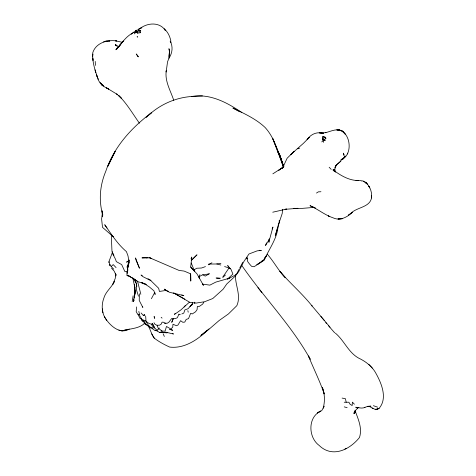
<?xml version="1.0" encoding="UTF-8"?>
<svg xmlns="http://www.w3.org/2000/svg" width="476" height="476" viewBox="0 0 476 476"><rect width="100%" height="100%" fill="white"/><g stroke="black" fill="none" stroke-linecap="round" stroke-linejoin="round"><path stroke-width="0.71" d="M145.662 315.969L146.007 321.264L148.696 323.258L150.428 323.924L152.1 323.989L152.689 323.442M139.403 293.793L139.23 300.421L142.842 307.472L142.675 306.758M192.363 302.676L192.197 304.753L189.87 306.496M235.495 274.646C234.888 285.065 241.475 295.269 236.828 305.681L228.456 313.922L219.109 320.538L209.559 328.785L200.854 335.509L207.357 330.136M134.381 298.137L134.464 296.685M134.547 295.233L134.958 287.974L134.286 284.69L135.13 291.717L134.714 295.287M129.151 260.11L129.032 262.115L128.014 255.933L126.438 251.637C117.596 244.129 111.283 234.174 104.714 224.731L106.969 228.004M136.57 306.919L136.201 311.685L137.635 314.172L138.73 314.856L139.789 314.517M278.406 223.821L278.27 225.19L282.191 213.545L282.637 209.38M269.303 238.91L268.952 242.29L269.017 239.541M140.247 32.737L140.712 30.589L138.641 29.869L136.505 32.439L137.647 33.136L140.247 32.737L138.641 29.869L137.647 33.136M278.079 225.707C277.514 238.399 268.946 248.805 264.21 260.247L257.004 264.656M134.702 295.221L134.94 293.026M191.233 262.984L194.66 271.445L190.68 267.048L191.774 257.004L191.031 258.843M111.592 268.274L114.204 271.147L115.954 275.068L115.733 274.093L115.24 278.424L112.901 284.231L114.52 281.132C111.8 287.445 105.428 291.681 103.744 298.488C101.531 304.348 101.68 311.131 104.458 316.79C109.075 324.834 119.577 335.068 129.27 329.047M134.589 295.239L134.946 292.312M194.678 303.504L194.845 302.171M132.179 301.623L133.107 295.769M322.395 139.795L322.996 136.303L325.632 137.35L325.87 138.367L323.216 140.23L322.395 139.795L323.043 138.272M127.806 268.946L127.038 273.242L127.723 267.708L129.044 262.288L128.056 267.512M354.668 411.669L354.418 413.001L354.995 410.901M128.859 260.342L127.437 267.738L127.836 270.66M199.248 278.276L199.634 276.377L203.234 274.444M335.479 166.582L335.003 168.26L335.663 166.059M127.788 268.809L126.836 275.455L130.811 277.044L127.842 275.229L136.523 280.804L132.756 278.067L137.237 281.459L145.692 284.095M334.997 168.04L336.038 165.41L336.835 164.535L335.199 167.052L336.08 165.368L336.455 164.994L335.282 166.701L336.08 165.368L341.155 160.799M277.597 227.314L275.277 235.876L279.228 222.661L279.222 220.436M323.162 408.176C325.108 401.375 324.787 393.866 322.317 387.232L324.251 393.95C319.818 381.008 313.601 368.632 308.448 355.947L310.251 359.243C291.443 325.263 263.787 297.482 241.903 265.614M128.817 262.062L127.437 267.738L126.866 266.828M178.994 314.065L177.334 317.736L175.471 318.563L171.687 318.498L168.819 322.282L167.332 323.18C164.904 324.251 161.846 319.592 161.418 323.924L159.603 325.197L156.83 325.257L154.884 324.18L154.01 322.728M133.952 299.469L133.304 301.457L134.089 300.213M354.703 411.597L353.977 413.692L354.816 411.484L354.037 412.96L355.643 410.282L358.244 407.48M122.314 42.304L115.37 40.799L116.614 40.948C107.397 39.52 96.122 42.81 92.844 52.414C91.957 61.577 95.117 70.65 98.121 79.177L97.919 78.707C99.466 83.859 104.083 87.025 108.748 89.119L106.368 87.763L117.179 94.337L116.668 93.956L121.558 98.437L118.536 95.349C126.878 103.536 132.709 113.764 139.438 123.224M165.898 323.406L164.428 323.62M266.572 242.82L265.519 245.473L269.832 238.476L272.95 227.046L272.141 228.998M173.127 318.997L171.741 322.353L173.425 318.313M112.687 251.715L108.659 262.353L109.337 261.812L109.706 264.394M199.938 274.688L198.48 277.187M133.857 300.225L133.304 301.457L135.13 291.717L135.041 289.848M134.643 33.885L135.511 32.106L137.159 31.475L136.505 32.439M239 269.452L236.28 274.61L227.242 279.311L232.901 274.075L231.098 269.571L227.605 265.59L228.67 266.512M239.678 268.161L242.736 262.359M151.392 298.72L154.765 292.401L155.152 294.418L153.897 290.776L149.416 286.986L144.305 283.625L141.574 282.452M321.55 410.955L324.323 406.165M175.174 313.267L174.442 314.463L181.005 309.822L189.299 302.272M203.859 302.272L202.645 304.11L199.42 306.377L197.356 306.461L197.082 309.638L195.535 311.81L192.262 313.952L190.638 313.315L188.532 318.623L186.181 319.414L184.777 322.062L182.838 322.294L180.612 320.675L177.988 325.007L176.441 325.745L172.972 324.221L172.728 327.19L170.83 329.005L166.469 326.471L165.107 331.052L162.239 331.183L158.252 328.184L157.116 325.495M222.756 277.086L228.962 268.077M159.246 328L158.121 329.588L156.598 329.957L154.974 328.238M120.315 44.69L119.91 45.19L123.29 41.037L118.47 46.904C122.635 41.888 126.551 36.289 132.447 33.171L131.168 34.082L133.798 32.184M119.137 46.101L120.017 45.041M264.442 258.111L266.608 255.487C264.043 260.842 258.831 263.627 254.101 266.738L251.53 266.292L249.269 263.722L247.687 261.544L246.77 257.439M184.057 307.008L185.438 305.366M306.96 139.748L309.436 137.278L303.462 143.288L290.788 154.516L294.085 151.392M343.577 158.151L342.494 159.424L345.344 156.021L342.779 159.049C353.704 152.558 349.872 129.769 336.806 129.93L339.507 129.918C334.64 129.228 329.999 131.572 325.376 132.733L325.965 132.548L321.467 133.125L323.763 133.161M307.692 138.938C310.804 134.434 316.379 131.81 321.812 133.096M119.446 45.738L115.858 49.742L118.56 47.106M129.073 260.021L127.675 261.574L126.527 262.127L128.443 261.282M191.203 260.479L196.993 254.815L191.334 260.384M190.358 306.003L192.316 304.027L188.068 308.71L184.861 309.935L183.784 313.089L181.844 313.958M113.716 269.154L111.164 266.56L113.187 264.602L116.079 267.601M262.276 260.735L260.497 262.443L256.945 264.638M208.994 328.91C198.682 339.061 184.962 348.884 169.724 347.093C164.303 344.642 159.008 341.774 154.272 338.174C151.451 334.527 150.589 329.939 148.328 326M222.935 277.347L225.445 274.997M146.078 117.566L147.179 116.578M146.953 116.793C158.859 105.012 175.001 97.616 191.721 96.485C209.987 93.373 227.236 102.524 241.784 112.55M149.178 114.787L151.677 112.556C131.501 127.681 113.948 146.894 105.833 171.158C99.912 185.241 98.538 200.348 102.786 215.134L102.167 211.106M292.865 152.552L294.043 151.517L287.147 158.205L282.322 168.516L283.958 166.035L282.393 167.838L283.351 167.13M340.263 161.614L337.425 164.047M144.418 323.531C138.367 328.97 129.728 328.541 122.338 330.778L126.247 329.814M321.734 141.902L323.365 140.563L325.376 140.14L323.216 140.23L322.996 136.303L325.87 138.367M349.818 214.146L348.569 215.051L352.424 212.254C347.212 217.193 339.983 221.251 332.897 217.758C324.692 214.944 317.92 209.172 310.019 205.674L314.505 207.81L311.387 206.548L314.1 207.584M135.38 31.148L136.279 30.47L135.892 30.756M132.982 32.773L137.409 29.78M145.793 320.937L142.705 319.795M350.663 213.528C356.685 206.929 370.441 207.697 371.631 197.135C372.036 191.132 369.37 184.748 364.307 181.427M119.476 46.416L116.334 48.641L116.888 48.433M357.964 407.682L357.184 408.224L358.392 407.724M134.196 32.999L135.511 32.106M144.52 314.69L143.335 315.487L141.086 312.964M283.72 166.814L272.849 173.841M144.347 314.832L143.335 315.487L144.793 315.1M153.415 327.732L152.409 328.38L149.155 326.423L146.019 321.609M316.48 193.054L318.396 191.828L320.949 191.739M320.961 410.794L317.367 412.966L320.634 411.193C307.675 417.143 308.156 437.349 319.116 445.411C332.319 458.275 349.664 449.784 359.493 437.486C362.468 428.221 358.267 419.338 355.12 410.788M194.065 269.809L196.778 268.244L201.544 268.006L205.453 266.602M208.298 264.817L211.927 262.764M140.152 28.417C147.608 22.664 159.531 21.837 165.273 30.274L164.155 28.84C168.01 31.946 169.968 36.563 170.932 41.299M138.213 29.31L141.878 27.614L138.938 29.101M344.916 449.082L346.433 448.291M368.751 406.183L375.671 409.693L378.95 408.521C387.66 398.739 381.841 384.12 376.355 374.124C372.577 366.651 365.943 361.552 358.517 358.041C348.2 352.234 344.19 340.471 335.366 333.129M364.806 407.397L367.442 406.48M105.904 41.126L107.838 41.138L105.904 41.126L103.518 41.864M364.973 407.391C362.004 408.783 358.785 407.64 355.727 407.242L358.547 407.623L357.476 407.7L358.892 407.379M229.819 278.073L215.824 282.107L209.845 285.136L202.377 284.065L203.425 285.326L197.034 273.95L190.68 267.048M272.754 212.207L286.606 209.053L285.065 209.321L297.94 208.315L293.674 208.411L294.834 208.327L293.972 208.357L301.439 208.44L314.172 207.393M367.448 406.665L370.84 406.135L369.376 406.201M220.906 263.323L216.479 263.99L208.661 264.067M140.712 30.589L139.426 30.726L138.641 29.869M361.445 180.981L362.772 180.886M178.964 314.707L180.333 314.606M146.679 257.76L141.967 257.897L148.06 257.748M202.437 95.914L191.721 96.485M127.58 271.368L124.825 271.469L121.677 264.591L116.299 261.616C115.329 257.248 111.479 253.898 111.884 249.257L111.283 234.246M152.701 328L150.654 328.065L148.143 326.155M146.15 257.867L149.761 257.819L151.677 258.587L149.654 257.813M344.231 402.238L348.908 402.238L350.033 404.225L352.157 405.558L352.401 402.143L354.37 404.213M337.77 129.924L339.507 129.918M314.083 207.352L312.607 207.352L314.457 207.595M323.275 133.119L319.235 132.834L321.169 133.03M259.176 250.311L261.354 250.424L257.177 250.858L248.972 253.988L243.647 261.907L238.631 271.784L235.233 276.169L226.778 283.964L223.125 289.224L212.754 298.547L204.668 301.719L196.047 303.087L190.067 302.474L173.799 292.954M216.098 277.978L220.471 278.21M164.571 332.694L159.525 332.403L155.67 330.201M216.592 278.145L219.436 278.335M367.906 406.266L370.887 406.51L369.56 406.278M157.621 330.79L154.896 330.511L152.415 328.708M342.101 398.091L345.403 398.674L346.201 402.256M314.511 207.536L312.732 207.203L315.528 207.988M361.159 180.707L355.983 180.404L358.309 180.547C348.843 180.565 340.411 175.317 333.045 169.902L335.419 171.824L333.14 169.956L334.122 170.836L333.236 169.498L334.229 171.271M216.818 263.954L220.804 265.019M168.296 291.258L165.505 290.503L159.418 291.443L158.663 288.266L150.928 280.715L142.61 276.496L141.021 274.997L142.282 275.675M146.424 284.523L143.008 283.589L141.33 282.56M142.413 319.45L139.783 318.206L138.064 314.142M344.255 406.879L347.141 407.688M118.839 330.088L122.219 331.058M377.629 407.164L373.368 405.695M181.713 294.965L183.825 295.614L169.379 292.258L164.196 289.14L165.589 289.652M224.595 266.53L230.664 268.583M148.964 326.328L144.924 323.983L143.972 322.948M190.656 273.855L190.787 280.959L190.656 273.855L184.147 271.076L179.113 270.451L149.761 257.819M372.119 408.11L372.964 408.497M328.589 216.027L328.291 215.884L329.463 216.449M184.819 299.16L173.74 293.008M147.953 278.722L149.214 279.4M239.66 111.771L232.907 108.034C244.129 113.544 255.91 118.786 265.102 127.485C275.146 138.462 278.204 153.195 283.422 166.636M149.845 279.739L150.946 280.376M118.78 46.862L115.305 44.583L117.102 46.267M160.989 331.582L162.405 332.504L165.749 332.147L173.484 334.027L172.419 333.325M109.891 265.685L109.278 265.227L109.908 264.251L111.164 266.56M103.256 85.966L101.501 84.597L103.274 85.983M161.162 330.273L162.239 331.183M131.691 277.353L133.768 279.156L136.368 283.571L136.832 286.379M161.156 317.313L162.06 318.117M328.452 325.691L334.676 332.819M113.615 254.327L112.205 252.94L113.99 255.255M329.166 167.249L331.213 169.391M372.28 368.043L368.894 364.449M111.902 235.18L113.365 236.804L102.507 227.344L101.602 218.918L102.536 213.415L102.263 216.503L102.161 210.785M320.907 316.433L324.311 320.479M267.268 254.19C273.819 261.491 278.27 270.404 285.118 277.454L279.846 271.362C290.152 283.291 302.254 293.638 312.089 305.979L311.643 305.485L330.017 327.202M257.909 287.611L261.86 292.627M148.929 325.762L150.035 327.333L145.727 324.085L143.55 320.544M277.764 151.66L279.412 154.028L283.446 166.154C280.858 156.425 276.015 147.673 272.641 138.236L283.393 166.636M325.786 322.597L326.524 323.656M151.422 324.453L153.32 327.196M246.467 257.385L247.544 258.956L247.145 257.742M141.556 318.801L139.855 316.028L138.825 311.387M277.282 150.618L279.412 154.028L283.446 166.154M171.027 42.531L170.188 41.18C173.157 46.356 172.496 53.371 168.843 58.137L169.759 56.341L167.558 61.737L166.154 72.001L166.32 70.347C164.523 81.075 170.533 90.482 173.728 100.263M104.458 316.79L106.654 320.342M151.719 333.985L154.272 338.174M142.437 320.241L144.93 323.222L144.299 322.026M277.264 150.737L278.995 153.873M143.371 321.752L141.866 320.645L141.128 318.849M152.487 323.668L154.724 328.101L152.29 323.484M280.049 156.86L281.631 160.216L279.341 154.504M375.385 409.068L375.671 409.693M135.154 280.882L136.368 283.571L136.576 290.17L138.468 296.209M163.131 333.741L164.327 336.461M153.986 316.599L154.712 318.379L154.343 316.552M96.372 74.286L97.509 77.761M355.078 410.669L355.649 412.389M96.592 74.952L97.14 76.618M335.437 172.116L335.068 170.152M95.021 69.835L95.837 72.632M283.309 166.773L281.126 159.234L283.303 166.612M132.869 278.359L134.958 287.974M137.457 280.935L140.848 294.305M187.841 310.649L188.234 312.214M102.292 308.9L102.917 312.786M323.365 140.563L323.632 142.366M115.495 273.206L115.841 275.979L115.733 274.093M95.224 61.416L95.402 65.414M334.735 169.492L334.729 170.11L334.812 169.075L334.735 169.492M169.533 50.516L169.004 56.799L169.468 51.842L168.938 48.701L169.533 50.516M92.725 55.026L92.63 56.192L92.814 54.097L92.725 55.026M371.631 195.618L371.447 197.861L371.631 195.618M111.515 158.294L107.909 166.148L115.198 151.386L111.515 158.294M347.736 153.213L347.331 153.837L347.736 153.213M117.328 48.272L116.721 49.064L117.733 47.773L117.328 48.272M342.244 158.936L340.81 160.168L342.244 158.936M281.506 168.32L278.799 170.235L282.53 167.606L281.506 168.32M209.267 273.795L205.299 276.092L202.901 274.991L209.267 273.795M297.994 148.548L297.542 148.798L299.35 148.143L297.994 148.548M378.95 408.521L375.326 409.586L378.95 408.521M342.399 218.692L338.109 218.96L342.399 218.692M109.67 40.972L108.522 41.031L109.724 41.001M167.171 332.772L159.525 332.403L167.171 332.772M172.633 330.219L169.742 329.338L172.633 330.219M137.618 36.926L137.171 36.854L137.618 36.926M340.941 130.317L340.554 130.186L342.244 131.078L340.941 130.317M116.477 45.404L115.585 45.083L116.477 45.404M363.819 181.398L363.218 181.142L363.819 181.398M366.133 183.093L364.8 182.082L366.502 183.421L366.133 183.093M103.084 85.359L100.662 83.205L103.084 85.359M343.166 131.804L342.28 130.989L345.189 134.083L343.166 131.804M366.496 183.189L366.056 182.748L367.299 184.081L366.496 183.189M102.114 84.948L100.192 82.889L102.114 84.948M137.784 56.049L136.243 53.978L138.332 56.876L137.784 56.049M369.031 186.598L368.799 186.181L369.733 187.901L369.031 186.598M139.414 268.113L136.231 260.675L135.517 257.938L139.414 268.113M343.779 154.212L343.375 153.177L344.041 155.414L343.779 154.212M93.004 60.303L92.766 58.149L93.004 60.303"/></g></svg>
